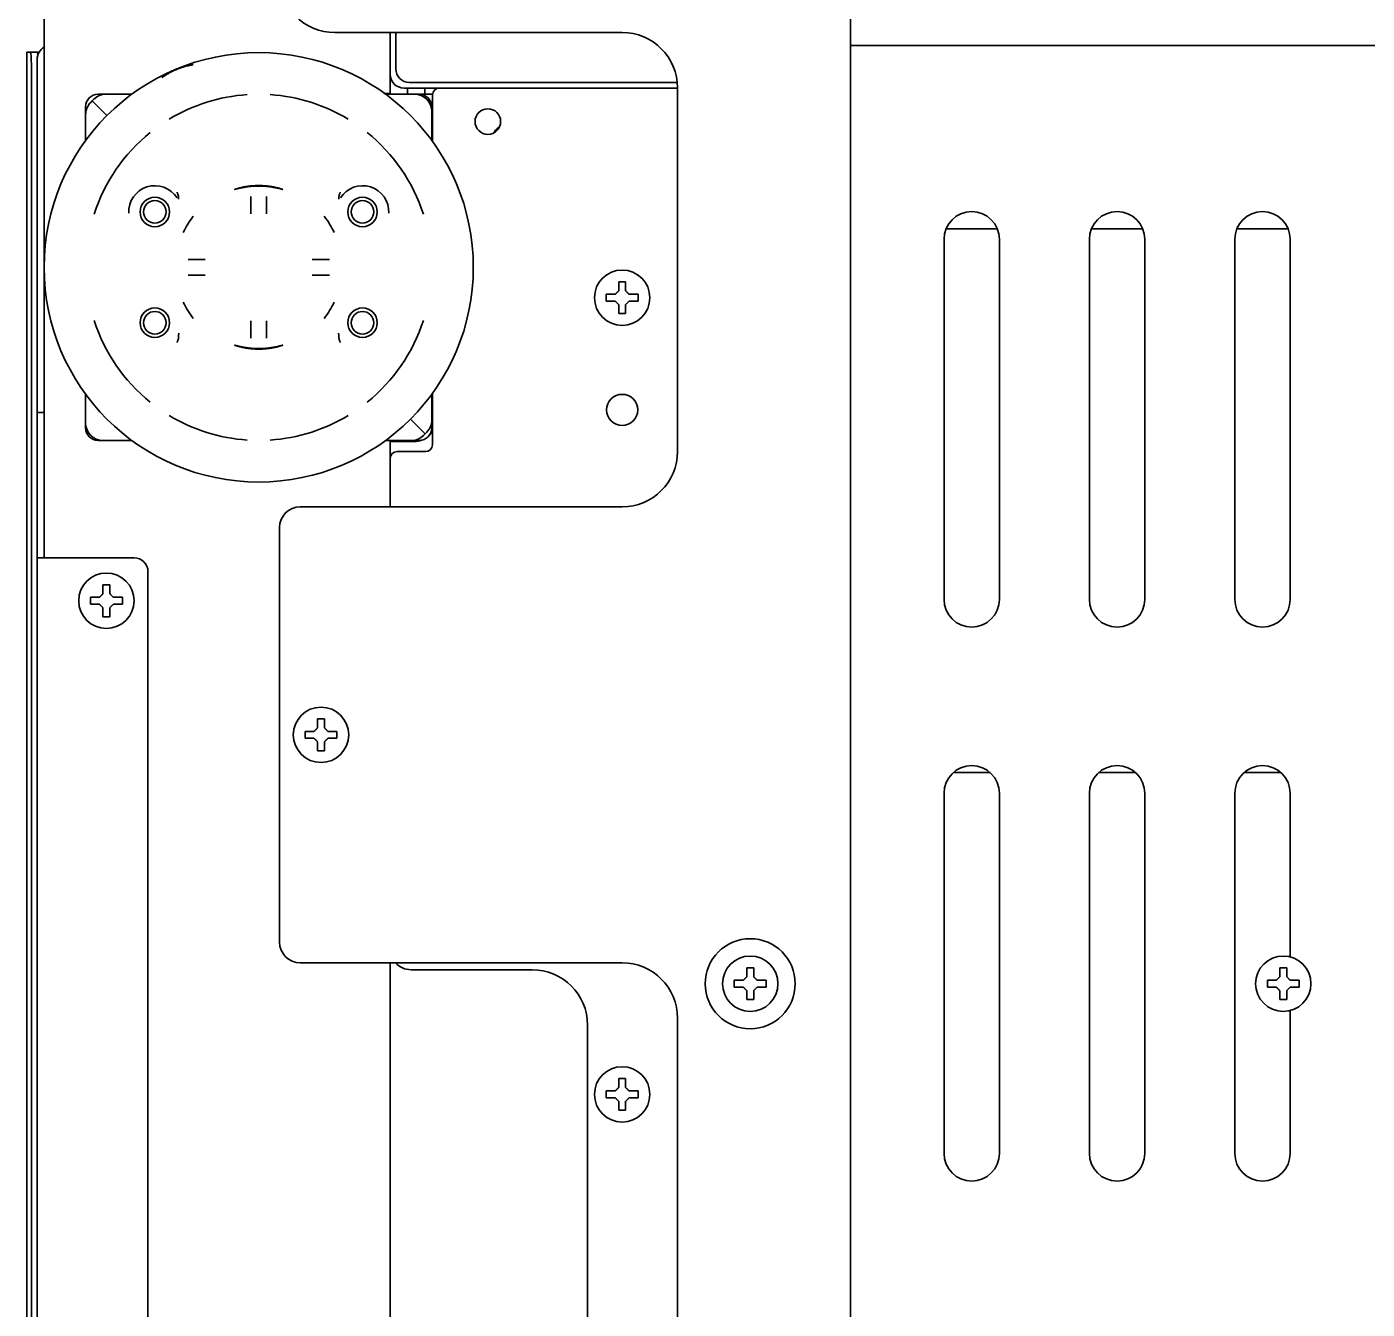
# Model space of a CAD drawing. Header units: inches. Extents: x 885 to 6823, y 710 to 5493.
# Drawn here: x 2614.3 to 2807.9, y 5130.6 to 5315.8 of the extents above; entities that cross this region are included whole.
import ezdxf

# ---------------------------------------------------------------- set-up
doc = ezdxf.new("R2010")
doc.units = ezdxf.units.IN
doc.layers.add('1', color=7, linetype='Continuous', true_color=0xffffff)

msp = doc.modelspace()

# ---------------------------------------------------------------- linework, layer by layer
at = {"layer": '1', "color": 7, "linetype": 'Continuous', "lineweight": 35}
for p, q in [((2616.78, 5260.05), (2616.78, 5410.08)), ((2733.28, 5323.89), (2733.28, 4700.58)), ((2700.28, 5314.94), (2658.78, 5314.94)), ((2666.78, 5306.13), (2666.78, 5314.94)), ((2667.58, 5309.72), (2667.58, 5314.94)), ((2733.28, 5313.08), (2925.78, 5313.08)), ((2614.28, 5312.08), (2614.8, 5312.08)), ((2614.28, 5312.08), (2614.28, 5312.08)), ((2614.28, 5312.08), (2614.28, 4976.92)), ((2614.8, 5312.08), (2615.8, 5312.08)), ((2615.78, 5311.08), (2615.78, 5310.88)), ((2615.78, 5311.08), (2615.78, 5310.88)), ((2615.8, 5312.08), (2616.05, 5312.08)), ((2615.78, 5309.5), (2615.78, 5310.88)), ((2615.78, 5309.5), (2615.78, 5310.88)), ((2615.78, 5260.4), (2615.78, 5309.5)), ((2615.78, 5260.4), (2615.78, 5309.5)), ((2614.96, 4977.92), (2614.96, 5309.08)), ((2708.24, 5307.73), (2669.58, 5307.73)), ((2623.74, 5305.07), (2623.96, 5305.3)), ((2625.73, 5306.03), (2624.58, 5306.03)), ((2625.73, 5306.03), (2629.45, 5306.03)), ((2665.93, 5306.03), (2665.93, 5306.13)), ((2666.78, 5306.13), (2665.98, 5306.13)), ((2666.11, 5306.03), (2670.28, 5306.03)), ((2673.88, 5306.92), (2668.78, 5306.92)), ((2669.28, 5306.03), (2669.28, 5306.92)), ((2670.98, 5306.03), (2670.28, 5306.03)), ((2672.89, 5306.03), (2671.05, 5306.03)), ((2671.05, 5306.03), (2671.05, 5306.03)), ((2671.78, 5306.92), (2671.78, 5306.03)), ((2671.78, 5306.92), (2671.78, 5306.03)), ((2672.88, 5305.92), (2672.88, 5299.22)), ((2673.28, 5306.92), (2673.28, 5306.72)), ((2673.88, 5306.92), (2708.28, 5306.92)), ((2708.28, 5306.94), (2708.28, 5254.44)), ((2622.78, 5304.23), (2622.78, 5303.08)), ((2623.74, 5305.07), (2623.51, 5304.85)), ((2623.74, 5305.07), (2624.45, 5304.37)), ((2623.74, 5305.07), (2624.45, 5304.37)), ((2625.86, 5302.95), (2624.45, 5304.37)), ((2625.86, 5302.95), (2624.45, 5304.37)), ((2672.78, 5303.53), (2672.78, 5304.23)), ((2672.78, 5303.53), (2672.78, 5299.36)), ((2622.78, 5303.08), (2622.78, 5299.36)), ((2636.2, 5290.87), (2636.2, 5291.19)), ((2659.36, 5290.87), (2659.36, 5291.19)), ((2754.49, 5286.58), (2747.07, 5286.58)), ((2754.49, 5286.58), (2747.07, 5286.58)), ((2775.49, 5286.58), (2768.07, 5286.58)), ((2775.49, 5286.58), (2768.07, 5286.58)), ((2796.49, 5286.58), (2789.07, 5286.58)), ((2796.49, 5286.58), (2789.07, 5286.58)), ((2746.78, 5233.08), (2746.78, 5285.08)), ((2754.78, 5285.08), (2754.78, 5233.08)), ((2767.78, 5233.08), (2767.78, 5285.08)), ((2775.78, 5285.08), (2775.78, 5233.08)), ((2788.78, 5233.08), (2788.78, 5285.08)), ((2796.78, 5285.08), (2796.78, 5233.08)), ((2697.98, 5276.64), (2697.98, 5277.14)), ((2697.98, 5276.14), (2697.98, 5276.64)), ((2702.58, 5277.14), (2702.58, 5276.64)), ((2702.58, 5276.64), (2702.58, 5276.14)), ((2636.2, 5271.2), (2636.2, 5270.87)), ((2659.36, 5271.2), (2659.36, 5270.87)), ((2622.78, 5262.7), (2622.78, 5258.53)), ((2672.78, 5262.7), (2672.78, 5258.98)), ((2672.88, 5262.84), (2672.88, 5255.42)), ((2615.78, 5260.08), (2615.78, 5260.4)), ((2615.78, 5260.08), (2615.78, 5260.4)), ((2615.78, 5259.08), (2615.78, 5260.08)), ((2616.78, 5260.08), (2615.78, 5260.08)), ((2615.78, 5259.08), (2615.78, 5260.08)), ((2616.78, 5260.08), (2615.78, 5260.08)), ((2615.78, 5239.08), (2615.78, 5259.08)), ((2615.78, 5239.08), (2615.78, 5259.08)), ((2616.78, 5260.06), (2616.78, 5259.08)), ((2616.78, 5260.06), (2616.78, 5259.08)), ((2616.78, 5239.08), (2616.78, 5259.08)), ((2616.78, 5239.08), (2616.78, 5259.08)), ((2671.11, 5257.7), (2669.7, 5259.11)), ((2671.11, 5257.7), (2669.7, 5259.11)), ((2672.78, 5257.83), (2672.78, 5258.98)), ((2622.78, 5258.53), (2622.78, 5257.83)), ((2671.11, 5257.7), (2671.82, 5256.99)), ((2671.11, 5257.7), (2671.82, 5256.99)), ((2671.6, 5256.76), (2671.82, 5256.99)), ((2672.05, 5257.22), (2671.82, 5256.99)), ((2624.58, 5256.03), (2625.28, 5256.03)), ((2625.28, 5256.03), (2629.45, 5256.03)), ((2666.11, 5256.03), (2669.83, 5256.03)), ((2666.78, 5246.43), (2666.78, 5256.03)), ((2666.78, 5255.88), (2670.28, 5255.88)), ((2669.83, 5256.03), (2670.98, 5256.03)), ((2667.78, 5254.42), (2671.88, 5254.42)), ((2700.28, 5246.44), (2653.78, 5246.44)), ((2650.78, 5243.44), (2650.78, 5183.6)), ((2615.78, 4582.88), (2615.78, 5239.08)), ((2615.78, 5239.08), (2617.78, 5239.08)), ((2615.78, 4582.88), (2615.78, 5239.08)), ((2615.78, 5239.08), (2617.78, 5239.08)), ((2617.78, 5239.08), (2629.78, 5239.08)), ((2617.78, 5239.08), (2629.78, 5239.08)), ((2631.78, 4596.72), (2631.78, 5237.08)), ((2631.78, 4596.72), (2631.78, 5237.08)), ((2623.48, 5232.88), (2623.48, 5233.38)), ((2623.48, 5232.38), (2623.48, 5232.88)), ((2628.08, 5233.38), (2628.08, 5232.88)), ((2628.08, 5232.88), (2628.08, 5232.38)), ((2654.48, 5213.52), (2654.48, 5214.02)), ((2654.48, 5213.02), (2654.48, 5213.52)), ((2659.08, 5214.02), (2659.08, 5213.52)), ((2659.08, 5213.52), (2659.08, 5213.02)), ((2753.43, 5208.08), (2748.14, 5208.08)), ((2774.43, 5208.08), (2769.14, 5208.08)), ((2795.44, 5208.08), (2790.14, 5208.08)), ((2746.78, 5153.08), (2746.78, 5205.08)), ((2754.78, 5205.08), (2754.78, 5153.08)), ((2767.78, 5153.08), (2767.78, 5205.08)), ((2775.78, 5205.08), (2775.78, 5153.08)), ((2788.78, 5153.08), (2788.78, 5205.08)), ((2796.78, 5205.08), (2796.78, 5181.45)), ((2653.78, 5180.6), (2700.28, 5180.6)), ((2666.78, 5095.09), (2666.78, 5180.59)), ((2669.78, 5179.6), (2687.28, 5179.6)), ((2716.48, 5177.58), (2716.48, 5178.08)), ((2716.48, 5177.08), (2716.48, 5177.58)), ((2721.08, 5178.08), (2721.08, 5177.58)), ((2721.08, 5177.58), (2721.08, 5177.08)), ((2793.48, 5177.58), (2793.48, 5178.08)), ((2793.48, 5177.08), (2793.48, 5177.58)), ((2798.08, 5178.08), (2798.08, 5177.58)), ((2798.08, 5177.58), (2798.08, 5177.08)), ((2796.78, 5173.71), (2796.78, 5153.08)), ((2708.28, 5172.6), (2708.28, 5103.1)), ((2695.28, 5104.1), (2695.28, 5171.6)), ((2697.98, 5161.6), (2697.98, 5162.1)), ((2702.58, 5162.1), (2702.58, 5161.6)), ((2697.98, 5161.1), (2697.98, 5161.6)), ((2702.58, 5161.6), (2702.58, 5161.1))]:
    msp.add_line(p, q, dxfattribs=at)
for centre, radius in [((2647.78, 5281.03), 31), ((2680.88, 5302.08), 1.85), ((2632.78, 5289.03), 2.13), ((2632.78, 5289.03), 1.63), ((2662.78, 5289.03), 2.13), ((2662.78, 5289.03), 1.63), ((2700.28, 5276.64), 4), ((2632.78, 5273.03), 2.13), ((2632.78, 5273.03), 1.63), ((2662.78, 5273.03), 2.13), ((2662.78, 5273.03), 1.63), ((2700.28, 5260.44), 2.25), ((2625.78, 5232.88), 4), ((2656.78, 5213.52), 4), ((2718.78, 5177.58), 6.5), ((2718.78, 5177.58), 4), ((2795.78, 5177.58), 4), ((2700.28, 5161.6), 4)]:
    msp.add_circle(centre, radius, dxfattribs=at)
for centre, radius, start, end in [((2658.78, 5322.94), 8, 180, 270), ((2700.28, 5306.94), 8, 0, 90), ((2617.78, 5311.08), 2, 120.0009, 180), ((2617.78, 5311.08), 2, 120.0009, 180), ((2624.58, 5304.23), 1.8, 90, 180), ((2625.73, 5303.53), 2.5, 90, 135), ((2647.78, 5281.03), 24.99, 93.8243, 121.1757), ((2647.78, 5281.03), 24.99, 58.8243, 86.1757), ((2670.28, 5303.53), 2.5, 0, 90), ((2670.98, 5304.23), 1.8, 0, 90), ((2673.88, 5305.92), 1, 90, 180), ((2625.28, 5303.08), 2.5, 135, 180), ((2647.78, 5281.03), 24.99, 128.8243, 162.147), ((2647.78, 5281.03), 24.99, 17.853, 51.1757), ((2682.78, 5300.24), 1, 120, 165.6525), ((2685.78, 5295.04), 7, 117.7029, 120), ((2632.78, 5289.03), 3.79, 32.2484, 182.8327), ((2662.78, 5289.03), 3.79, 357.1673, 147.7516), ((2647.78, 5281.03), 12, 142.0046, 155.1606), ((2647.78, 5281.03), 12, 24.8394, 37.9954), ((2750.78, 5285.08), 4, 0, 180), ((2771.78, 5285.08), 4, 0, 180), ((2792.78, 5285.08), 4, 0, 180), ((2647.78, 5281.03), 12, 204.8394, 217.9954), ((2647.78, 5281.03), 12, 322.0046, 335.1606), ((2647.78, 5281.03), 24.99, 197.853, 231.1757), ((2647.78, 5281.03), 24.99, 308.8243, 342.147), ((2647.78, 5281.03), 24.99, 238.8243, 266.1757), ((2647.78, 5281.03), 24.99, 273.8243, 301.1757), ((2670.28, 5258.98), 2.5, 315, 0), ((2625.28, 5258.53), 2.5, 180, 270), ((2624.58, 5257.83), 1.8, 180, 270), ((2670.98, 5257.83), 1.8, 270, 0), ((2670.28, 5258.88), 3, 317.5088, 330.0736), ((2669.83, 5258.53), 2.5, 270, 315), ((2670.28, 5258.88), 3, 270, 289.8717), ((2671.88, 5255.42), 1, 270, 0), ((2667.78, 5253.42), 1, 90, 180), ((2700.28, 5254.44), 8, 270, 0), ((2653.78, 5243.44), 3, 90, 180), ((2629.78, 5237.08), 2, 0, 90), ((2629.78, 5237.08), 2, 0, 90), ((2750.78, 5233.08), 4, 180, 0), ((2771.78, 5233.08), 4, 180, 0), ((2792.78, 5233.08), 4, 180, 0), ((2750.78, 5205.08), 4, 0, 180), ((2771.78, 5205.08), 4, 0, 180), ((2792.78, 5205.08), 4, 0, 180), ((2653.78, 5183.6), 3, 180, 270), ((2669.78, 5182.6), 3, 221.8106, 270), ((2687.28, 5171.6), 8, 0, 90), ((2700.28, 5172.6), 8, 0, 90), ((2750.78, 5153.08), 4, 180, 0), ((2771.78, 5153.08), 4, 180, 0), ((2792.78, 5153.08), 4, 180, 0)]:
    msp.add_arc(centre, radius, start, end, dxfattribs=at)
for centre, major_axis, ratio, start_param, end_param in [((2614.8, 5309.08), (0, -3), 0.052336, 1.570796, 3.141593), ((2615.8, 5309.08), (0, 3), 0.052336, 5.771302, 6.283185), ((2669.58, 5309.73), (1.42, 1.42), 0.998783, 2.356803, 3.926382), ((2668.78, 5308.92), (1.42, 1.42), 0.998783, 2.356803, 3.926382)]:
    msp.add_ellipse(centre, major_axis=major_axis, ratio=ratio, start_param=start_param, end_param=end_param, dxfattribs=at)
for points, knots in [([(2638.33, 5310.29), (2638.13, 5310.26), (2637.92, 5310.22), (2637.52, 5310.13), (2637.32, 5310.08), (2636.92, 5309.97), (2636.72, 5309.91), (2636.48, 5309.82), (2636.43, 5309.8), (2636.33, 5309.77), (2636.28, 5309.75), (2636.13, 5309.7), (2636.04, 5309.66), (2635.84, 5309.58), (2635.75, 5309.54), (2635.56, 5309.45), (2635.46, 5309.41), (2635.18, 5309.27), (2635, 5309.17), (2634.73, 5309.02), (2634.64, 5308.97), (2634.46, 5308.86), (2634.37, 5308.81), (2634.11, 5308.64), (2633.94, 5308.52), (2633.77, 5308.4)], [0, 0, 0, 0, 0.125, 0.125, 0.25, 0.25, 0.375, 0.375, 0.40625, 0.40625, 0.4375, 0.4375, 0.5, 0.5, 0.5625, 0.5625, 0.625, 0.625, 0.75, 0.75, 0.8125, 0.8125, 0.875, 0.875, 1, 1, 1, 1]), ([(2636.18, 5291.32), (2636.15, 5291.41), (2636.12, 5291.51), (2636.08, 5291.64), (2636.06, 5291.69), (2636.03, 5291.76), (2636.03, 5291.78), (2636.01, 5291.83), (2636, 5291.85), (2635.99, 5291.87)], [0, 0, 0, 0, 0.5, 0.5, 0.75, 0.75, 0.875, 0.875, 1, 1, 1, 1]), ([(2659.38, 5291.32), (2659.41, 5291.41), (2659.44, 5291.51), (2659.48, 5291.64), (2659.5, 5291.69), (2659.53, 5291.76), (2659.53, 5291.78), (2659.55, 5291.83), (2659.56, 5291.85), (2659.57, 5291.87)], [0, 0, 0, 0, 0.5, 0.5, 0.75, 0.75, 0.875, 0.875, 1, 1, 1, 1]), ([(2636.2, 5291.19), (2636.2, 5291.21), (2636.2, 5291.23), (2636.19, 5291.28), (2636.19, 5291.3), (2636.18, 5291.32)], [0, 0, 0, 0, 0.5, 0.5, 1, 1, 1, 1]), ([(2646.66, 5291.25), (2646.66, 5291.16), (2646.66, 5291.08), (2646.66, 5290.9), (2646.66, 5290.72), (2646.66, 5290.52), (2646.65, 5290.39), (2646.65, 5290.37), (2646.65, 5290.32), (2646.65, 5290.29), (2646.65, 5290.21), (2646.65, 5290.16), (2646.65, 5290), (2646.65, 5289.79), (2646.65, 5289.56), (2646.65, 5289.4), (2646.65, 5289.31), (2646.65, 5289.22), (2646.65, 5289.17), (2646.65, 5289.14), (2646.65, 5288.99), (2646.65, 5288.88), (2646.65, 5288.76)], [0, 0, 0, 0, 0.125, 0.125, 0.25, 0.375, 0.375, 0.40625, 0.40625, 0.4375, 0.4375, 0.5, 0.5, 0.625, 0.75, 0.75, 0.8125, 0.84375, 0.84375, 0.875, 0.875, 1, 1, 1, 1]), ([(2648.91, 5288.76), (2648.91, 5288.88), (2648.91, 5288.99), (2648.91, 5289.22), (2648.91, 5289.45), (2648.91, 5289.67), (2648.91, 5289.81), (2648.91, 5289.83), (2648.91, 5289.89), (2648.91, 5289.92), (2648.91, 5290), (2648.91, 5290.05), (2648.91, 5290.21), (2648.91, 5290.42), (2648.91, 5290.61), (2648.9, 5290.76), (2648.9, 5290.83), (2648.9, 5290.9), (2648.9, 5290.94), (2648.9, 5290.97), (2648.9, 5291.08), (2648.9, 5291.16), (2648.9, 5291.25)], [0, 0, 0, 0, 0.125, 0.125, 0.25, 0.375, 0.375, 0.40625, 0.40625, 0.4375, 0.4375, 0.5, 0.5, 0.625, 0.75, 0.75, 0.8125, 0.84375, 0.84375, 0.875, 0.875, 1, 1, 1, 1]), ([(2659.36, 5291.19), (2659.36, 5291.21), (2659.36, 5291.23), (2659.37, 5291.28), (2659.37, 5291.3), (2659.38, 5291.32)], [0, 0, 0, 0, 0.5, 0.5, 1, 1, 1, 1]), ([(2640.05, 5282.16), (2639.93, 5282.16), (2639.82, 5282.16), (2639.59, 5282.16), (2639.36, 5282.16), (2639.14, 5282.16), (2639, 5282.16), (2638.98, 5282.16), (2638.92, 5282.16), (2638.9, 5282.16), (2638.81, 5282.16), (2638.76, 5282.16), (2638.6, 5282.16), (2638.39, 5282.16), (2638.2, 5282.16), (2638.05, 5282.16), (2637.98, 5282.16), (2637.91, 5282.15), (2637.87, 5282.15), (2637.85, 5282.15), (2637.73, 5282.15), (2637.65, 5282.15), (2637.57, 5282.15)], [0, 0, 0, 0, 0.125, 0.125, 0.25, 0.375, 0.375, 0.40625, 0.40625, 0.4375, 0.4375, 0.5, 0.5, 0.625, 0.75, 0.75, 0.8125, 0.84375, 0.84375, 0.875, 0.875, 1, 1, 1, 1]), ([(2657.99, 5282.15), (2657.91, 5282.15), (2657.83, 5282.15), (2657.65, 5282.15), (2657.47, 5282.16), (2657.27, 5282.16), (2657.14, 5282.16), (2657.12, 5282.16), (2657.07, 5282.16), (2657.04, 5282.16), (2656.96, 5282.16), (2656.91, 5282.16), (2656.75, 5282.16), (2656.53, 5282.16), (2656.31, 5282.16), (2656.14, 5282.16), (2656.06, 5282.16), (2655.97, 5282.16), (2655.92, 5282.16), (2655.89, 5282.16), (2655.74, 5282.16), (2655.63, 5282.16), (2655.51, 5282.16)], [0, 0, 0, 0, 0.125, 0.125, 0.25, 0.375, 0.375, 0.40625, 0.40625, 0.4375, 0.4375, 0.5, 0.5, 0.625, 0.75, 0.75, 0.8125, 0.84375, 0.84375, 0.875, 0.875, 1, 1, 1, 1]), ([(2637.57, 5279.91), (2637.65, 5279.91), (2637.73, 5279.91), (2637.91, 5279.91), (2638.09, 5279.91), (2638.29, 5279.91), (2638.42, 5279.91), (2638.44, 5279.91), (2638.5, 5279.91), (2638.52, 5279.91), (2638.6, 5279.91), (2638.65, 5279.91), (2638.81, 5279.9), (2639.03, 5279.9), (2639.25, 5279.9), (2639.42, 5279.9), (2639.5, 5279.9), (2639.59, 5279.9), (2639.64, 5279.9), (2639.67, 5279.9), (2639.82, 5279.9), (2639.93, 5279.9), (2640.05, 5279.9)], [0, 0, 0, 0, 0.125, 0.125, 0.25, 0.375, 0.375, 0.40625, 0.40625, 0.4375, 0.4375, 0.5, 0.5, 0.625, 0.75, 0.75, 0.8125, 0.84375, 0.84375, 0.875, 0.875, 1, 1, 1, 1]), ([(2655.51, 5279.9), (2655.63, 5279.9), (2655.74, 5279.9), (2655.97, 5279.9), (2656.2, 5279.9), (2656.42, 5279.9), (2656.56, 5279.9), (2656.58, 5279.9), (2656.64, 5279.9), (2656.67, 5279.9), (2656.75, 5279.9), (2656.8, 5279.9), (2656.96, 5279.91), (2657.17, 5279.91), (2657.36, 5279.91), (2657.51, 5279.91), (2657.58, 5279.91), (2657.65, 5279.91), (2657.69, 5279.91), (2657.71, 5279.91), (2657.83, 5279.91), (2657.91, 5279.91), (2657.99, 5279.91)], [0, 0, 0, 0, 0.125, 0.125, 0.25, 0.375, 0.375, 0.40625, 0.40625, 0.4375, 0.4375, 0.5, 0.5, 0.625, 0.75, 0.75, 0.8125, 0.84375, 0.84375, 0.875, 0.875, 1, 1, 1, 1]), ([(2700.78, 5278.94), (2700.78, 5278.74), (2700.78, 5278.53), (2700.78, 5278.2), (2700.78, 5278.09), (2700.78, 5277.87), (2700.78, 5277.75), (2700.78, 5277.64)], [0, 0, 0, 0, 0.5, 0.5, 0.75, 0.75, 1, 1, 1, 1]), ([(2697.98, 5277.14), (2698.18, 5277.14), (2698.39, 5277.14), (2698.72, 5277.14), (2698.83, 5277.14), (2699.05, 5277.14), (2699.17, 5277.14), (2699.28, 5277.14)], [0, 0, 0, 0, 0.5, 0.5, 0.75, 0.75, 1, 1, 1, 1]), ([(2699.78, 5274.34), (2699.78, 5274.54), (2699.78, 5274.75), (2699.78, 5275.08), (2699.78, 5275.19), (2699.78, 5275.41), (2699.78, 5275.52), (2699.78, 5275.64)], [0, 0, 0, 0, 0.5, 0.5, 0.75, 0.75, 1, 1, 1, 1]), ([(2702.58, 5276.14), (2702.38, 5276.14), (2702.17, 5276.14), (2701.84, 5276.14), (2701.73, 5276.14), (2701.51, 5276.14), (2701.4, 5276.14), (2701.28, 5276.14)], [0, 0, 0, 0, 0.5, 0.5, 0.75, 0.75, 1, 1, 1, 1]), ([(2646.65, 5273.3), (2646.65, 5273.18), (2646.65, 5273.07), (2646.65, 5272.84), (2646.65, 5272.62), (2646.65, 5272.39), (2646.65, 5272.26), (2646.65, 5272.23), (2646.65, 5272.17), (2646.65, 5272.15), (2646.65, 5272.06), (2646.65, 5272.01), (2646.65, 5271.85), (2646.65, 5271.64), (2646.66, 5271.45), (2646.66, 5271.31), (2646.66, 5271.24), (2646.66, 5271.17), (2646.66, 5271.12), (2646.66, 5271.1), (2646.66, 5270.99), (2646.66, 5270.9), (2646.66, 5270.82)], [0, 0, 0, 0, 0.125, 0.125, 0.25, 0.375, 0.375, 0.40625, 0.40625, 0.4375, 0.4375, 0.5, 0.5, 0.625, 0.75, 0.75, 0.8125, 0.84375, 0.84375, 0.875, 0.875, 1, 1, 1, 1]), ([(2648.9, 5270.82), (2648.9, 5270.9), (2648.9, 5270.99), (2648.9, 5271.16), (2648.9, 5271.35), (2648.91, 5271.54), (2648.91, 5271.67), (2648.91, 5271.7), (2648.91, 5271.75), (2648.91, 5271.77), (2648.91, 5271.85), (2648.91, 5271.9), (2648.91, 5272.06), (2648.91, 5272.28), (2648.91, 5272.5), (2648.91, 5272.67), (2648.91, 5272.75), (2648.91, 5272.84), (2648.91, 5272.9), (2648.91, 5272.92), (2648.91, 5273.07), (2648.91, 5273.18), (2648.91, 5273.3)], [0, 0, 0, 0, 0.125, 0.125, 0.25, 0.375, 0.375, 0.40625, 0.40625, 0.4375, 0.4375, 0.5, 0.5, 0.625, 0.75, 0.75, 0.8125, 0.84375, 0.84375, 0.875, 0.875, 1, 1, 1, 1]), ([(2636.18, 5270.74), (2636.15, 5270.65), (2636.12, 5270.56), (2636.08, 5270.42), (2636.06, 5270.37), (2636.03, 5270.31), (2636.03, 5270.28), (2636.01, 5270.24), (2636, 5270.21), (2635.99, 5270.19)], [0, 0, 0, 0, 0.5, 0.5, 0.75, 0.75, 0.875, 0.875, 1, 1, 1, 1]), ([(2636.2, 5270.87), (2636.2, 5270.85), (2636.2, 5270.83), (2636.19, 5270.79), (2636.19, 5270.77), (2636.18, 5270.74)], [0, 0, 0, 0, 0.5, 0.5, 1, 1, 1, 1]), ([(2636.26, 5271.51), (2636.25, 5271.46), (2636.24, 5271.42), (2636.22, 5271.31), (2636.21, 5271.26), (2636.2, 5271.2)], [0, 0, 0, 0, 0.5, 0.5, 1, 1, 1, 1]), ([(2659.36, 5271.2), (2659.35, 5271.26), (2659.34, 5271.31), (2659.32, 5271.42), (2659.31, 5271.46), (2659.3, 5271.51)], [0, 0, 0, 0, 0.5, 0.5, 1, 1, 1, 1]), ([(2659.36, 5270.87), (2659.36, 5270.85), (2659.36, 5270.83), (2659.37, 5270.79), (2659.37, 5270.77), (2659.38, 5270.74)], [0, 0, 0, 0, 0.5, 0.5, 1, 1, 1, 1]), ([(2659.38, 5270.74), (2659.41, 5270.65), (2659.44, 5270.56), (2659.48, 5270.42), (2659.5, 5270.37), (2659.53, 5270.31), (2659.53, 5270.28), (2659.55, 5270.24), (2659.56, 5270.21), (2659.57, 5270.19)], [0, 0, 0, 0, 0.5, 0.5, 0.75, 0.75, 0.875, 0.875, 1, 1, 1, 1]), ([(2626.28, 5235.18), (2626.28, 5234.98), (2626.28, 5234.77), (2626.28, 5234.44), (2626.28, 5234.33), (2626.28, 5234.11), (2626.28, 5234), (2626.28, 5233.88)], [0, 0, 0, 0, 0.5, 0.5, 0.75, 0.75, 1, 1, 1, 1]), ([(2623.48, 5233.38), (2623.68, 5233.38), (2623.89, 5233.38), (2624.22, 5233.38), (2624.33, 5233.38), (2624.55, 5233.38), (2624.67, 5233.38), (2624.78, 5233.38)], [0, 0, 0, 0, 0.5, 0.5, 0.75, 0.75, 1, 1, 1, 1]), ([(2625.28, 5230.58), (2625.28, 5230.78), (2625.28, 5230.99), (2625.28, 5231.32), (2625.28, 5231.43), (2625.28, 5231.65), (2625.28, 5231.77), (2625.28, 5231.88)], [0, 0, 0, 0, 0.5, 0.5, 0.75, 0.75, 1, 1, 1, 1]), ([(2628.08, 5232.38), (2627.88, 5232.38), (2627.67, 5232.38), (2627.34, 5232.38), (2627.23, 5232.38), (2627.01, 5232.38), (2626.9, 5232.38), (2626.78, 5232.38)], [0, 0, 0, 0, 0.5, 0.5, 0.75, 0.75, 1, 1, 1, 1]), ([(2657.28, 5215.82), (2657.28, 5215.62), (2657.28, 5215.41), (2657.28, 5215.08), (2657.28, 5214.97), (2657.28, 5214.75), (2657.28, 5214.64), (2657.28, 5214.52)], [0, 0, 0, 0, 0.5, 0.5, 0.75, 0.75, 1, 1, 1, 1]), ([(2654.48, 5214.02), (2654.68, 5214.02), (2654.89, 5214.02), (2655.22, 5214.02), (2655.33, 5214.02), (2655.55, 5214.02), (2655.67, 5214.02), (2655.78, 5214.02)], [0, 0, 0, 0, 0.5, 0.5, 0.75, 0.75, 1, 1, 1, 1]), ([(2656.28, 5211.22), (2656.28, 5211.42), (2656.28, 5211.63), (2656.28, 5211.96), (2656.28, 5212.07), (2656.28, 5212.29), (2656.28, 5212.41), (2656.28, 5212.52)], [0, 0, 0, 0, 0.5, 0.5, 0.75, 0.75, 1, 1, 1, 1]), ([(2659.08, 5213.02), (2658.88, 5213.02), (2658.67, 5213.02), (2658.34, 5213.02), (2658.23, 5213.02), (2658.01, 5213.02), (2657.9, 5213.02), (2657.78, 5213.02)], [0, 0, 0, 0, 0.5, 0.5, 0.75, 0.75, 1, 1, 1, 1]), ([(2719.28, 5179.88), (2719.28, 5179.68), (2719.28, 5179.47), (2719.28, 5179.14), (2719.28, 5179.03), (2719.28, 5178.81), (2719.28, 5178.7), (2719.28, 5178.58)], [0, 0, 0, 0, 0.5, 0.5, 0.75, 0.75, 1, 1, 1, 1]), ([(2796.28, 5179.88), (2796.28, 5179.68), (2796.28, 5179.47), (2796.28, 5179.14), (2796.28, 5179.03), (2796.28, 5178.81), (2796.28, 5178.7), (2796.28, 5178.58)], [0, 0, 0, 0, 0.5, 0.5, 0.75, 0.75, 1, 1, 1, 1]), ([(2716.48, 5178.08), (2716.68, 5178.08), (2716.89, 5178.08), (2717.22, 5178.08), (2717.33, 5178.08), (2717.55, 5178.08), (2717.67, 5178.08), (2717.78, 5178.08)], [0, 0, 0, 0, 0.5, 0.5, 0.75, 0.75, 1, 1, 1, 1]), ([(2793.48, 5178.08), (2793.68, 5178.08), (2793.89, 5178.08), (2794.22, 5178.08), (2794.33, 5178.08), (2794.55, 5178.08), (2794.67, 5178.08), (2794.78, 5178.08)], [0, 0, 0, 0, 0.5, 0.5, 0.75, 0.75, 1, 1, 1, 1]), ([(2718.28, 5175.28), (2718.28, 5175.48), (2718.28, 5175.69), (2718.28, 5176.02), (2718.28, 5176.13), (2718.28, 5176.35), (2718.28, 5176.47), (2718.28, 5176.58)], [0, 0, 0, 0, 0.5, 0.5, 0.75, 0.75, 1, 1, 1, 1]), ([(2721.08, 5177.08), (2720.88, 5177.08), (2720.67, 5177.08), (2720.34, 5177.08), (2720.23, 5177.08), (2720.01, 5177.08), (2719.9, 5177.08), (2719.78, 5177.08)], [0, 0, 0, 0, 0.5, 0.5, 0.75, 0.75, 1, 1, 1, 1]), ([(2795.28, 5175.28), (2795.28, 5175.48), (2795.28, 5175.69), (2795.28, 5176.02), (2795.28, 5176.13), (2795.28, 5176.35), (2795.28, 5176.47), (2795.28, 5176.58)], [0, 0, 0, 0, 0.5, 0.5, 0.75, 0.75, 1, 1, 1, 1]), ([(2798.08, 5177.08), (2797.88, 5177.08), (2797.67, 5177.08), (2797.34, 5177.08), (2797.23, 5177.08), (2797.01, 5177.08), (2796.9, 5177.08), (2796.78, 5177.08)], [0, 0, 0, 0, 0.5, 0.5, 0.75, 0.75, 1, 1, 1, 1]), ([(2697.98, 5162.1), (2698.18, 5162.1), (2698.39, 5162.1), (2698.72, 5162.1), (2698.83, 5162.1), (2699.05, 5162.1), (2699.17, 5162.1), (2699.28, 5162.1)], [0, 0, 0, 0, 0.5, 0.5, 0.75, 0.75, 1, 1, 1, 1]), ([(2700.78, 5163.9), (2700.78, 5163.7), (2700.78, 5163.49), (2700.78, 5163.16), (2700.78, 5163.05), (2700.78, 5162.83), (2700.78, 5162.71), (2700.78, 5162.6)], [0, 0, 0, 0, 0.5, 0.5, 0.75, 0.75, 1, 1, 1, 1]), ([(2699.78, 5159.3), (2699.78, 5159.5), (2699.78, 5159.71), (2699.78, 5160.04), (2699.78, 5160.15), (2699.78, 5160.37), (2699.78, 5160.48), (2699.78, 5160.6)], [0, 0, 0, 0, 0.5, 0.5, 0.75, 0.75, 1, 1, 1, 1]), ([(2702.58, 5161.1), (2702.38, 5161.1), (2702.17, 5161.1), (2701.84, 5161.1), (2701.73, 5161.1), (2701.51, 5161.1), (2701.4, 5161.1), (2701.28, 5161.1)], [0, 0, 0, 0, 0.5, 0.5, 0.75, 0.75, 1, 1, 1, 1])]:
    msp.add_open_spline(points, degree=3, knots=knots, dxfattribs=at)
for points in [[(2644.28, 5292.27), (2644.28, 5292.27), (2644.29, 5292.28), (2644.31, 5292.29), (2644.35, 5292.3), (2644.41, 5292.32), (2644.48, 5292.34), (2644.57, 5292.37), (2644.68, 5292.4), (2644.8, 5292.44), (2644.94, 5292.48), (2645.09, 5292.51), (2645.26, 5292.55), (2645.44, 5292.59), (2645.63, 5292.63), (2645.83, 5292.67), (2646.04, 5292.7), (2646.26, 5292.73), (2646.48, 5292.76), (2646.71, 5292.79), (2646.95, 5292.81), (2647.18, 5292.82), (2647.42, 5292.83), (2647.66, 5292.84), (2647.9, 5292.84), (2648.14, 5292.83), (2648.38, 5292.82), (2648.61, 5292.81), (2648.85, 5292.79), (2649.08, 5292.76), (2649.3, 5292.73), (2649.52, 5292.7), (2649.73, 5292.67), (2649.93, 5292.63), (2650.12, 5292.59), (2650.3, 5292.55), (2650.47, 5292.51), (2650.62, 5292.48), (2650.76, 5292.44), (2650.88, 5292.4), (2650.99, 5292.37), (2651.08, 5292.34), (2651.15, 5292.32), (2651.21, 5292.3), (2651.25, 5292.29), (2651.27, 5292.28), (2651.28, 5292.27), (2651.28, 5292.27)], [(2651.28, 5292.27), (2651.28, 5292.27), (2651.27, 5292.27), (2651.25, 5292.28), (2651.21, 5292.29), (2651.15, 5292.3), (2651.08, 5292.32), (2650.99, 5292.35), (2650.88, 5292.37), (2650.76, 5292.41), (2650.62, 5292.44), (2650.47, 5292.47), (2650.3, 5292.51), (2650.12, 5292.55), (2649.93, 5292.58), (2649.73, 5292.62), (2649.52, 5292.65), (2649.3, 5292.68), (2649.08, 5292.71), (2648.85, 5292.73), (2648.62, 5292.75), (2648.38, 5292.76), (2648.14, 5292.77), (2647.9, 5292.77), (2647.66, 5292.77), (2647.42, 5292.77), (2647.18, 5292.76), (2646.94, 5292.75), (2646.71, 5292.73), (2646.48, 5292.71), (2646.26, 5292.68), (2646.04, 5292.65), (2645.83, 5292.62), (2645.63, 5292.58), (2645.44, 5292.55), (2645.26, 5292.51), (2645.09, 5292.47), (2644.94, 5292.44), (2644.8, 5292.41), (2644.68, 5292.37), (2644.57, 5292.35), (2644.48, 5292.32), (2644.41, 5292.3), (2644.35, 5292.29), (2644.31, 5292.28), (2644.29, 5292.27), (2644.28, 5292.27), (2644.28, 5292.27)], [(2699.78, 5278.94), (2699.95, 5278.94), (2700.28, 5278.94), (2700.61, 5278.94), (2700.78, 5278.94)], [(2699.78, 5277.64), (2699.78, 5277.69), (2699.78, 5277.8), (2699.78, 5277.96), (2699.78, 5278.12), (2699.78, 5278.28), (2699.78, 5278.43), (2699.78, 5278.59), (2699.78, 5278.75), (2699.78, 5278.88), (2699.78, 5278.94)], [(2699.28, 5277.14), (2699.3, 5277.16), (2699.35, 5277.21), (2699.42, 5277.28), (2699.49, 5277.35), (2699.57, 5277.42), (2699.64, 5277.5), (2699.71, 5277.57), (2699.76, 5277.62), (2699.78, 5277.64)], [(2700.78, 5277.64), (2700.81, 5277.61), (2700.86, 5277.56), (2700.93, 5277.49), (2701, 5277.42), (2701.07, 5277.35), (2701.14, 5277.28), (2701.21, 5277.21), (2701.26, 5277.16), (2701.28, 5277.14)], [(2701.28, 5277.14), (2701.33, 5277.14), (2701.44, 5277.14), (2701.6, 5277.14), (2701.76, 5277.14), (2701.92, 5277.14), (2702.07, 5277.14), (2702.23, 5277.14), (2702.39, 5277.14), (2702.52, 5277.14), (2702.58, 5277.14)], [(2699.28, 5276.14), (2699.23, 5276.14), (2699.12, 5276.14), (2698.96, 5276.14), (2698.8, 5276.14), (2698.64, 5276.14), (2698.49, 5276.14), (2698.33, 5276.14), (2698.17, 5276.14), (2698.04, 5276.14), (2697.98, 5276.14)], [(2699.78, 5275.64), (2699.75, 5275.67), (2699.7, 5275.72), (2699.63, 5275.79), (2699.56, 5275.86), (2699.49, 5275.93), (2699.42, 5276), (2699.35, 5276.07), (2699.3, 5276.12), (2699.28, 5276.14)], [(2700.78, 5274.34), (2700.61, 5274.34), (2700.28, 5274.34), (2699.95, 5274.34), (2699.78, 5274.34)], [(2701.28, 5276.14), (2701.26, 5276.12), (2701.21, 5276.07), (2701.14, 5276), (2701.07, 5275.93), (2700.99, 5275.85), (2700.92, 5275.78), (2700.85, 5275.71), (2700.8, 5275.66), (2700.78, 5275.64)], [(2700.78, 5275.64), (2700.78, 5275.59), (2700.78, 5275.48), (2700.78, 5275.32), (2700.78, 5275.16), (2700.78, 5275), (2700.78, 5274.85), (2700.78, 5274.69), (2700.78, 5274.53), (2700.78, 5274.4), (2700.78, 5274.34)], [(2644.28, 5269.79), (2644.28, 5269.79), (2644.29, 5269.79), (2644.31, 5269.79), (2644.35, 5269.78), (2644.41, 5269.76), (2644.48, 5269.74), (2644.57, 5269.72), (2644.68, 5269.69), (2644.8, 5269.66), (2644.94, 5269.62), (2645.09, 5269.59), (2645.26, 5269.55), (2645.44, 5269.52), (2645.63, 5269.48), (2645.83, 5269.45), (2646.04, 5269.41), (2646.26, 5269.38), (2646.48, 5269.36), (2646.71, 5269.34), (2646.94, 5269.32), (2647.18, 5269.3), (2647.42, 5269.29), (2647.66, 5269.29), (2647.9, 5269.29), (2648.14, 5269.29), (2648.38, 5269.3), (2648.62, 5269.32), (2648.85, 5269.34), (2649.08, 5269.36), (2649.3, 5269.38), (2649.52, 5269.41), (2649.73, 5269.45), (2649.93, 5269.48), (2650.12, 5269.52), (2650.3, 5269.55), (2650.47, 5269.59), (2650.62, 5269.62), (2650.76, 5269.66), (2650.88, 5269.69), (2650.99, 5269.72), (2651.08, 5269.74), (2651.15, 5269.76), (2651.21, 5269.78), (2651.25, 5269.79), (2651.27, 5269.79), (2651.28, 5269.79), (2651.28, 5269.79)], [(2651.28, 5269.79), (2651.28, 5269.79), (2651.27, 5269.79), (2651.25, 5269.78), (2651.21, 5269.76), (2651.15, 5269.74), (2651.08, 5269.72), (2650.99, 5269.69), (2650.88, 5269.66), (2650.76, 5269.62), (2650.62, 5269.59), (2650.47, 5269.55), (2650.3, 5269.51), (2650.12, 5269.47), (2649.93, 5269.43), (2649.73, 5269.39), (2649.52, 5269.36), (2649.3, 5269.33), (2649.08, 5269.3), (2648.85, 5269.28), (2648.61, 5269.26), (2648.38, 5269.24), (2648.14, 5269.23), (2647.9, 5269.23), (2647.66, 5269.23), (2647.42, 5269.23), (2647.18, 5269.24), (2646.95, 5269.26), (2646.71, 5269.28), (2646.48, 5269.3), (2646.26, 5269.33), (2646.04, 5269.36), (2645.83, 5269.39), (2645.63, 5269.43), (2645.44, 5269.47), (2645.26, 5269.51), (2645.09, 5269.55), (2644.94, 5269.59), (2644.8, 5269.62), (2644.68, 5269.66), (2644.57, 5269.69), (2644.48, 5269.72), (2644.41, 5269.74), (2644.35, 5269.76), (2644.31, 5269.78), (2644.29, 5269.79), (2644.28, 5269.79), (2644.28, 5269.79)], [(2624.78, 5233.38), (2624.8, 5233.41), (2624.85, 5233.45), (2624.92, 5233.52), (2624.99, 5233.6), (2625.07, 5233.67), (2625.14, 5233.74), (2625.21, 5233.81), (2625.26, 5233.86), (2625.28, 5233.88)], [(2625.28, 5235.18), (2625.45, 5235.18), (2625.78, 5235.18), (2626.11, 5235.18), (2626.28, 5235.18)], [(2625.28, 5233.88), (2625.28, 5233.94), (2625.28, 5234.04), (2625.28, 5234.21), (2625.28, 5234.36), (2625.28, 5234.52), (2625.28, 5234.67), (2625.28, 5234.83), (2625.28, 5234.99), (2625.28, 5235.12), (2625.28, 5235.18)], [(2626.28, 5233.88), (2626.31, 5233.86), (2626.36, 5233.8), (2626.43, 5233.73), (2626.5, 5233.66), (2626.57, 5233.59), (2626.64, 5233.52), (2626.71, 5233.45), (2626.76, 5233.4), (2626.78, 5233.38)], [(2624.78, 5232.38), (2624.73, 5232.38), (2624.62, 5232.38), (2624.46, 5232.38), (2624.3, 5232.38), (2624.14, 5232.38), (2623.99, 5232.38), (2623.83, 5232.38), (2623.67, 5232.38), (2623.54, 5232.38), (2623.48, 5232.38)], [(2625.28, 5231.88), (2625.25, 5231.91), (2625.2, 5231.96), (2625.13, 5232.03), (2625.06, 5232.1), (2624.99, 5232.17), (2624.92, 5232.24), (2624.85, 5232.31), (2624.8, 5232.36), (2624.78, 5232.38)], [(2626.78, 5232.38), (2626.76, 5232.36), (2626.71, 5232.31), (2626.64, 5232.24), (2626.57, 5232.17), (2626.49, 5232.1), (2626.42, 5232.02), (2626.35, 5231.95), (2626.3, 5231.91), (2626.28, 5231.88)], [(2626.28, 5231.88), (2626.28, 5231.83), (2626.28, 5231.72), (2626.28, 5231.56), (2626.28, 5231.4), (2626.28, 5231.24), (2626.28, 5231.09), (2626.28, 5230.94), (2626.28, 5230.77), (2626.28, 5230.65), (2626.28, 5230.58)], [(2626.78, 5233.38), (2626.83, 5233.38), (2626.94, 5233.38), (2627.1, 5233.38), (2627.26, 5233.38), (2627.42, 5233.38), (2627.57, 5233.38), (2627.73, 5233.38), (2627.89, 5233.38), (2628.02, 5233.38), (2628.08, 5233.38)], [(2626.28, 5230.58), (2626.11, 5230.58), (2625.78, 5230.58), (2625.45, 5230.58), (2625.28, 5230.58)], [(2655.78, 5214.02), (2655.8, 5214.05), (2655.85, 5214.09), (2655.92, 5214.16), (2655.99, 5214.24), (2656.07, 5214.31), (2656.14, 5214.38), (2656.21, 5214.45), (2656.26, 5214.5), (2656.28, 5214.52)], [(2656.28, 5215.82), (2656.45, 5215.82), (2656.78, 5215.82), (2657.11, 5215.82), (2657.28, 5215.82)], [(2656.28, 5214.52), (2656.28, 5214.58), (2656.28, 5214.68), (2656.28, 5214.85), (2656.28, 5215), (2656.28, 5215.16), (2656.28, 5215.31), (2656.28, 5215.47), (2656.28, 5215.63), (2656.28, 5215.76), (2656.28, 5215.82)], [(2657.28, 5214.52), (2657.31, 5214.5), (2657.36, 5214.44), (2657.43, 5214.37), (2657.5, 5214.3), (2657.57, 5214.23), (2657.64, 5214.16), (2657.71, 5214.09), (2657.76, 5214.04), (2657.78, 5214.02)], [(2655.78, 5213.02), (2655.73, 5213.02), (2655.62, 5213.02), (2655.46, 5213.02), (2655.3, 5213.02), (2655.14, 5213.02), (2654.99, 5213.02), (2654.83, 5213.02), (2654.67, 5213.02), (2654.54, 5213.02), (2654.48, 5213.02)], [(2656.28, 5212.52), (2656.25, 5212.55), (2656.2, 5212.6), (2656.13, 5212.67), (2656.06, 5212.74), (2655.99, 5212.81), (2655.92, 5212.88), (2655.85, 5212.95), (2655.8, 5213), (2655.78, 5213.02)], [(2657.78, 5213.02), (2657.76, 5213), (2657.71, 5212.95), (2657.64, 5212.88), (2657.57, 5212.81), (2657.49, 5212.74), (2657.42, 5212.66), (2657.35, 5212.59), (2657.3, 5212.55), (2657.28, 5212.52)], [(2657.28, 5212.52), (2657.28, 5212.47), (2657.28, 5212.36), (2657.28, 5212.2), (2657.28, 5212.04), (2657.28, 5211.88), (2657.28, 5211.73), (2657.28, 5211.58), (2657.28, 5211.41), (2657.28, 5211.29), (2657.28, 5211.22)], [(2657.78, 5214.02), (2657.83, 5214.02), (2657.94, 5214.02), (2658.1, 5214.02), (2658.26, 5214.02), (2658.42, 5214.02), (2658.57, 5214.02), (2658.73, 5214.02), (2658.89, 5214.02), (2659.02, 5214.02), (2659.08, 5214.02)], [(2657.28, 5211.22), (2657.11, 5211.22), (2656.78, 5211.22), (2656.45, 5211.22), (2656.28, 5211.22)], [(2718.28, 5179.88), (2718.45, 5179.88), (2718.78, 5179.88), (2719.11, 5179.88), (2719.28, 5179.88)], [(2718.28, 5178.58), (2718.28, 5178.64), (2718.28, 5178.74), (2718.28, 5178.91), (2718.28, 5179.06), (2718.28, 5179.22), (2718.28, 5179.37), (2718.28, 5179.53), (2718.28, 5179.69), (2718.28, 5179.82), (2718.28, 5179.88)], [(2795.28, 5179.88), (2795.45, 5179.88), (2795.78, 5179.88), (2796.11, 5179.88), (2796.28, 5179.88)], [(2795.28, 5178.58), (2795.28, 5178.64), (2795.28, 5178.74), (2795.28, 5178.91), (2795.28, 5179.06), (2795.28, 5179.22), (2795.28, 5179.37), (2795.28, 5179.53), (2795.28, 5179.69), (2795.28, 5179.82), (2795.28, 5179.88)], [(2717.78, 5178.08), (2717.8, 5178.11), (2717.85, 5178.15), (2717.92, 5178.22), (2717.99, 5178.3), (2718.07, 5178.37), (2718.14, 5178.44), (2718.21, 5178.51), (2718.26, 5178.56), (2718.28, 5178.58)], [(2719.28, 5178.58), (2719.31, 5178.56), (2719.36, 5178.5), (2719.43, 5178.43), (2719.5, 5178.36), (2719.57, 5178.29), (2719.64, 5178.22), (2719.71, 5178.15), (2719.76, 5178.1), (2719.78, 5178.08)], [(2719.78, 5178.08), (2719.83, 5178.08), (2719.94, 5178.08), (2720.1, 5178.08), (2720.26, 5178.08), (2720.42, 5178.08), (2720.57, 5178.08), (2720.73, 5178.08), (2720.89, 5178.08), (2721.02, 5178.08), (2721.08, 5178.08)], [(2794.78, 5178.08), (2794.8, 5178.11), (2794.85, 5178.15), (2794.92, 5178.22), (2794.99, 5178.3), (2795.07, 5178.37), (2795.14, 5178.44), (2795.21, 5178.51), (2795.26, 5178.56), (2795.28, 5178.58)], [(2796.28, 5178.58), (2796.31, 5178.56), (2796.36, 5178.5), (2796.43, 5178.43), (2796.5, 5178.36), (2796.57, 5178.29), (2796.64, 5178.22), (2796.71, 5178.15), (2796.76, 5178.1), (2796.78, 5178.08)], [(2796.78, 5178.08), (2796.83, 5178.08), (2796.94, 5178.08), (2797.1, 5178.08), (2797.26, 5178.08), (2797.42, 5178.08), (2797.57, 5178.08), (2797.73, 5178.08), (2797.89, 5178.08), (2798.02, 5178.08), (2798.08, 5178.08)], [(2717.78, 5177.08), (2717.73, 5177.08), (2717.62, 5177.08), (2717.46, 5177.08), (2717.3, 5177.08), (2717.14, 5177.08), (2716.99, 5177.08), (2716.83, 5177.08), (2716.67, 5177.08), (2716.54, 5177.08), (2716.48, 5177.08)], [(2718.28, 5176.58), (2718.25, 5176.61), (2718.2, 5176.66), (2718.13, 5176.73), (2718.06, 5176.8), (2717.99, 5176.87), (2717.92, 5176.94), (2717.85, 5177.01), (2717.8, 5177.06), (2717.78, 5177.08)], [(2719.78, 5177.08), (2719.76, 5177.06), (2719.71, 5177.01), (2719.64, 5176.94), (2719.57, 5176.87), (2719.49, 5176.8), (2719.42, 5176.72), (2719.35, 5176.65), (2719.3, 5176.61), (2719.28, 5176.58)], [(2719.28, 5176.58), (2719.28, 5176.53), (2719.28, 5176.42), (2719.28, 5176.26), (2719.28, 5176.1), (2719.28, 5175.94), (2719.28, 5175.79), (2719.28, 5175.64), (2719.28, 5175.47), (2719.28, 5175.35), (2719.28, 5175.28)], [(2794.78, 5177.08), (2794.73, 5177.08), (2794.62, 5177.08), (2794.46, 5177.08), (2794.3, 5177.08), (2794.14, 5177.08), (2793.99, 5177.08), (2793.83, 5177.08), (2793.67, 5177.08), (2793.54, 5177.08), (2793.48, 5177.08)], [(2795.28, 5176.58), (2795.25, 5176.61), (2795.2, 5176.66), (2795.13, 5176.73), (2795.06, 5176.8), (2794.99, 5176.87), (2794.92, 5176.94), (2794.85, 5177.01), (2794.8, 5177.06), (2794.78, 5177.08)], [(2796.78, 5177.08), (2796.76, 5177.06), (2796.71, 5177.01), (2796.64, 5176.94), (2796.57, 5176.87), (2796.49, 5176.8), (2796.42, 5176.72), (2796.35, 5176.65), (2796.3, 5176.61), (2796.28, 5176.58)], [(2796.28, 5176.58), (2796.28, 5176.53), (2796.28, 5176.42), (2796.28, 5176.26), (2796.28, 5176.1), (2796.28, 5175.94), (2796.28, 5175.79), (2796.28, 5175.64), (2796.28, 5175.47), (2796.28, 5175.35), (2796.28, 5175.28)], [(2719.28, 5175.28), (2719.11, 5175.28), (2718.78, 5175.28), (2718.45, 5175.28), (2718.28, 5175.28)], [(2796.28, 5175.28), (2796.11, 5175.28), (2795.78, 5175.28), (2795.45, 5175.28), (2795.28, 5175.28)], [(2699.28, 5162.1), (2699.3, 5162.12), (2699.35, 5162.17), (2699.42, 5162.24), (2699.49, 5162.31), (2699.57, 5162.38), (2699.64, 5162.46), (2699.71, 5162.53), (2699.76, 5162.58), (2699.78, 5162.6)], [(2699.78, 5163.9), (2699.95, 5163.9), (2700.28, 5163.9), (2700.61, 5163.9), (2700.78, 5163.9)], [(2699.78, 5162.6), (2699.78, 5162.65), (2699.78, 5162.76), (2699.78, 5162.92), (2699.78, 5163.08), (2699.78, 5163.24), (2699.78, 5163.39), (2699.78, 5163.55), (2699.78, 5163.71), (2699.78, 5163.84), (2699.78, 5163.9)], [(2700.78, 5162.6), (2700.81, 5162.57), (2700.86, 5162.52), (2700.93, 5162.45), (2701, 5162.38), (2701.07, 5162.31), (2701.14, 5162.24), (2701.21, 5162.17), (2701.26, 5162.12), (2701.28, 5162.1)], [(2701.28, 5162.1), (2701.33, 5162.1), (2701.44, 5162.1), (2701.6, 5162.1), (2701.76, 5162.1), (2701.92, 5162.1), (2702.07, 5162.1), (2702.23, 5162.1), (2702.39, 5162.1), (2702.52, 5162.1), (2702.58, 5162.1)], [(2699.28, 5161.1), (2699.23, 5161.1), (2699.12, 5161.1), (2698.96, 5161.1), (2698.8, 5161.1), (2698.64, 5161.1), (2698.49, 5161.1), (2698.33, 5161.1), (2698.17, 5161.1), (2698.04, 5161.1), (2697.98, 5161.1)], [(2699.78, 5160.6), (2699.75, 5160.63), (2699.7, 5160.68), (2699.63, 5160.75), (2699.56, 5160.82), (2699.49, 5160.89), (2699.42, 5160.96), (2699.35, 5161.03), (2699.3, 5161.08), (2699.28, 5161.1)], [(2701.28, 5161.1), (2701.26, 5161.08), (2701.21, 5161.03), (2701.14, 5160.96), (2701.07, 5160.89), (2700.99, 5160.81), (2700.92, 5160.74), (2700.85, 5160.67), (2700.8, 5160.62), (2700.78, 5160.6)], [(2700.78, 5160.6), (2700.78, 5160.55), (2700.78, 5160.44), (2700.78, 5160.28), (2700.78, 5160.12), (2700.78, 5159.96), (2700.78, 5159.81), (2700.78, 5159.65), (2700.78, 5159.49), (2700.78, 5159.36), (2700.78, 5159.3)], [(2700.78, 5159.3), (2700.61, 5159.3), (2700.28, 5159.3), (2699.95, 5159.3), (2699.78, 5159.3)]]:
    msp.add_open_spline(points, degree=3, dxfattribs=at)

doc.saveas('drawing.dxf')
